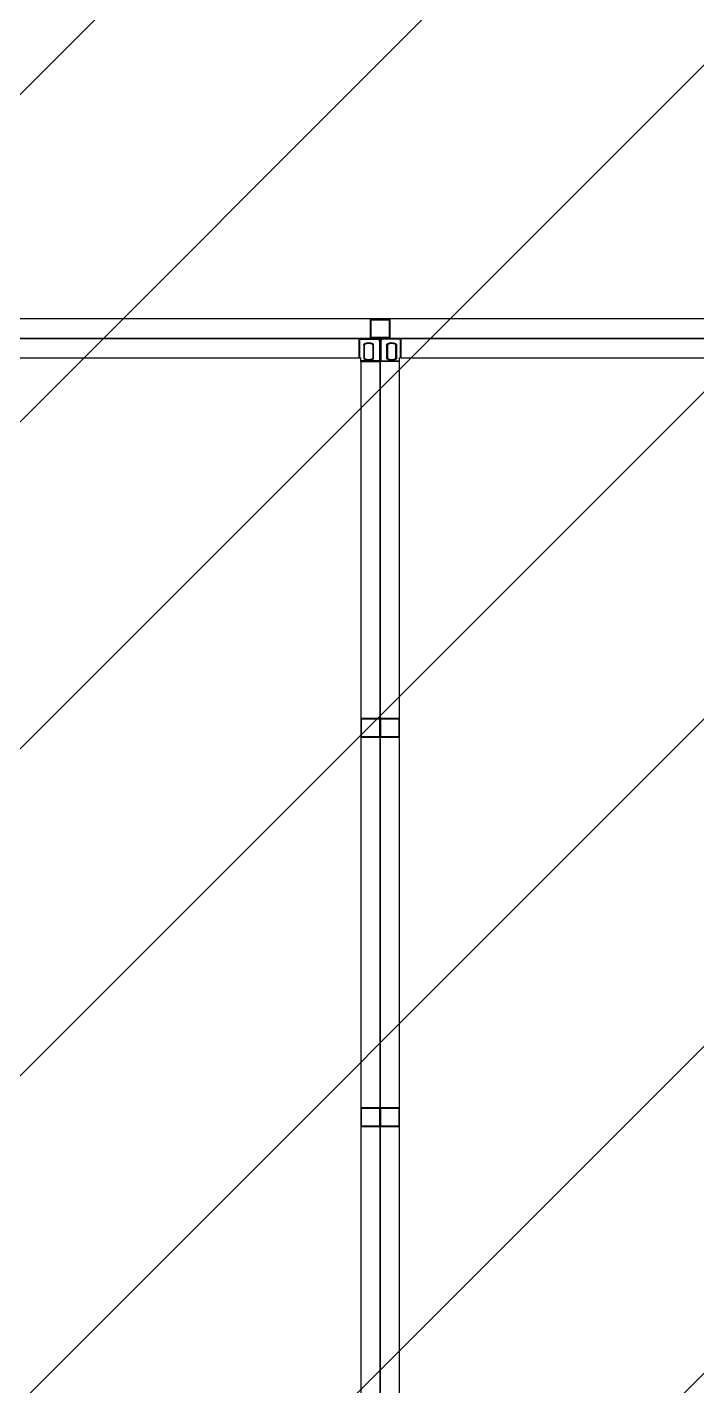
# Model space of a CAD drawing. Header units: millimetres. Extents: x 4080735 to 4152075, y -451436 to -400976.
# Drawn here: x 4146927 to 4147237, y -406992 to -406363 of the extents above; entities that cross this region are included whole.
import ezdxf

# ---------------------------------------------------------------- set-up
doc = ezdxf.new("R2010")
doc.units = ezdxf.units.MM
doc.header["$LTSCALE"] = 60
doc.layers.add('3', color=3, linetype='Continuous')

# ---------------------------------------------------------------- blocks, each defined once
blk = doc.blocks.new('KEY PLAN_NEW')
at = {"color": 253}
for p, q in [((-987.42, -1488.94), (-1280.3, -1488.94)), ((-1165.36, -1491.94), (-1165.36, -1488.94)), ((-1162.36, -1488.94), (-1165.36, -1488.94)), ((-1165.24, -1489.06), (-1162.48, -1489.06)), ((-1165.24, -1489.06), (-1162.48, -1489.06)), ((-1165.24, -1491.82), (-1165.24, -1489.06)), ((-1162.48, -1489.06), (-1162.48, -1491.82)), ((-1162.36, -1488.94), (-1162.36, -1491.94)), ((-1165.36, -1491.94), (-1162.36, -1491.94)), ((-1162.48, -1491.82), (-1165.24, -1491.82)), ((-1220.62, -1494.94), (-1167.1, -1494.94)), ((-1167.1, -1494.94), (-1166.86, -1494.94)), ((-1166.86, -1495.5), (-1166.86, -1494.94)), ((-1166.86, -1495.5), (-1166.86, -1848.38)), ((-1160.62, -1494.94), (-1160.86, -1494.94)), ((-1160.86, -1495.5), (-1160.86, -1494.94)), ((-1160.86, -1848.38), (-1160.86, -1495.5)), ((-1160.62, -1494.94), (-1107.1, -1494.94)), ((-1166.86, -1550.44), (-1166.86, -1553.44)), ((-1166.86, -1550.44), (-1163.86, -1550.44)), ((-1166.74, -1553.32), (-1166.74, -1550.56)), ((-1166.74, -1550.56), (-1163.98, -1550.56)), ((-1163.98, -1550.56), (-1163.98, -1553.32)), ((-1163.98, -1550.56), (-1163.98, -1553.32)), ((-1163.86, -1553.44), (-1163.86, -1550.44)), ((-1163.86, -1550.44), (-1163.86, -1553.44)), ((-1163.86, -1550.44), (-1160.86, -1550.44)), ((-1163.74, -1553.32), (-1163.74, -1550.56)), ((-1163.74, -1550.56), (-1160.98, -1550.56)), ((-1160.98, -1550.56), (-1160.98, -1553.32)), ((-1160.98, -1550.56), (-1160.98, -1553.32)), ((-1160.86, -1553.44), (-1160.86, -1550.44)), ((-1163.98, -1553.32), (-1166.74, -1553.32)), ((-1160.98, -1553.32), (-1163.74, -1553.32)), ((-1163.86, -1553.44), (-1166.86, -1553.44)), ((-1160.86, -1553.44), (-1163.86, -1553.44)), ((-1166.86, -1610.44), (-1166.86, -1613.44)), ((-1166.86, -1610.44), (-1163.86, -1610.44)), ((-1166.74, -1613.32), (-1166.74, -1610.56)), ((-1166.74, -1610.56), (-1163.98, -1610.56)), ((-1163.98, -1610.56), (-1163.98, -1613.32)), ((-1163.98, -1610.56), (-1163.98, -1613.32)), ((-1163.86, -1613.44), (-1163.86, -1610.44)), ((-1163.86, -1610.44), (-1163.86, -1613.44)), ((-1163.86, -1610.44), (-1160.86, -1610.44)), ((-1163.74, -1613.32), (-1163.74, -1610.56)), ((-1163.74, -1610.56), (-1160.98, -1610.56)), ((-1160.98, -1610.56), (-1160.98, -1613.32)), ((-1160.98, -1610.56), (-1160.98, -1613.32)), ((-1160.86, -1613.44), (-1160.86, -1610.44)), ((-1163.86, -1613.44), (-1166.86, -1613.44)), ((-1163.98, -1613.32), (-1166.74, -1613.32)), ((-1160.86, -1613.44), (-1163.86, -1613.44)), ((-1160.98, -1613.32), (-1163.74, -1613.32))]:
    blk.add_line(p, q, dxfattribs=at)
at = {"color": 253, "linetype": 'Continuous'}
for p, q in [((-1167.1, -1494.94), (-1167.1, -1491.94)), ((-1167.1, -1492.06), (-1166.98, -1492.06)), ((-1166.98, -1491.94), (-1166.98, -1492.06)), ((-1166.98, -1494.94), (-1166.98, -1492.06)), ((-1166.98, -1492.06), (-1164.27, -1492.06)), ((-1164.27, -1492.06), (-1164.27, -1491.94)), ((-1163.98, -1492.06), (-1163.98, -1492.06)), ((-1163.98, -1492.06), (-1163.98, -1492.06)), ((-1163.98, -1492.35), (-1163.86, -1492.35)), ((-1163.98, -1492.35), (-1163.98, -1495.38)), ((-1163.74, -1492.35), (-1163.86, -1492.35)), ((-1163.74, -1492.06), (-1163.74, -1492.06)), ((-1163.74, -1492.06), (-1163.74, -1492.06)), ((-1163.74, -1492.35), (-1163.74, -1495.38)), ((-1163.45, -1492.06), (-1163.45, -1491.94)), ((-1160.74, -1492.06), (-1163.45, -1492.06)), ((-1160.74, -1491.94), (-1160.74, -1492.06)), ((-1160.62, -1492.06), (-1160.74, -1492.06)), ((-1160.74, -1494.94), (-1160.74, -1492.06)), ((-1160.62, -1494.94), (-1160.62, -1491.94)), ((-1166.4, -1492.84), (-1166.4, -1495.1)), ((-1166.28, -1495.04), (-1166.28, -1492.91)), ((-1165.01, -1492.91), (-1165.01, -1495.04)), ((-1164.89, -1495.1), (-1164.89, -1492.84)), ((-1162.84, -1495.1), (-1162.84, -1492.84)), ((-1162.72, -1492.91), (-1162.72, -1495.04)), ((-1161.45, -1495.04), (-1161.45, -1492.91)), ((-1161.33, -1492.84), (-1161.33, -1495.1)), ((-1163.98, -1495.38), (-1166.86, -1495.38)), ((-1166.86, -1495.5), (-1163.86, -1495.5)), ((-1163.98, -1495.5), (-1163.98, -1495.38)), ((-1163.98, -1495.38), (-1163.86, -1495.38)), ((-1163.74, -1495.38), (-1163.86, -1495.38)), ((-1160.86, -1495.5), (-1163.86, -1495.5)), ((-1163.74, -1495.5), (-1163.74, -1495.38)), ((-1163.74, -1495.38), (-1160.86, -1495.38))]:
    blk.add_line(p, q, dxfattribs=at)
at = {"color": 253}
for points in [[(-1283.86, -1491.94), (-1283.86, -1431.94), (-983.86, -1431.94), (-983.86, -1491.94)], [(-1223.86, -1491.94), (-1163.86, -1491.94), (-1163.86, -1851.94), (-1223.86, -1851.94)], [(-1163.86, -1491.94), (-1103.86, -1491.94), (-1103.86, -1851.94), (-1163.86, -1851.94)]]:
    blk.add_lwpolyline(points, close=True, dxfattribs=at)
at = {"color": 253, "linetype": 'Continuous'}
for centre, radius, start, end in [((-1166.98, -1492.06), 0.12, 90, 180), ((-1165.64, -1493.97), 1.36, 56.2792, 123.7208), ((-1164.27, -1492.35), 0.41, 0, 90), ((-1164.27, -1492.35), 0.29, 0, 90), ((-1163.45, -1492.35), 0.41, 90, 180), ((-1163.45, -1492.35), 0.29, 90, 180), ((-1162.08, -1493.97), 1.36, 56.2792, 123.7208), ((-1160.74, -1492.06), 0.12, 0, 90), ((-1165.64, -1493.97), 1.24, 59.1964, 120.8036), ((-1162.08, -1493.97), 1.24, 59.1964, 120.8036), ((-1165.64, -1493.97), 1.36, 236.2792, 303.7208), ((-1165.64, -1493.97), 1.24, 239.1964, 300.8036), ((-1163.98, -1495.38), 0.12, 270, 0), ((-1163.74, -1495.38), 0.12, 180, 270), ((-1162.08, -1493.97), 1.36, 236.2792, 303.7208), ((-1162.08, -1493.97), 1.24, 239.1964, 300.8036)]:
    blk.add_arc(centre, radius, start, end, dxfattribs=at)
for points, knots in [([(-1166.28, -1492.91), (-1166.28, -1492.91, 46), (-1166.28, -1492.91, 46), (-1166.28, -1492.91, 46), (-1166.28, -1492.91, 46), (-1166.28, -1492.91, 46), (-1166.28, -1492.91, 46), (-1166.28, -1492.91, 46), (-1166.28, -1492.91, 46), (-1166.28, -1492.91, 46), (-1166.28, -1492.9, 46), (-1166.29, -1492.9, 46), (-1166.29, -1492.9, 46), (-1166.29, -1492.9, 46), (-1166.29, -1492.9, 46), (-1166.29, -1492.9, 46), (-1166.3, -1492.9, 46), (-1166.3, -1492.9, 46), (-1166.3, -1492.9, 46), (-1166.3, -1492.9, 46), (-1166.3, -1492.89, 46), (-1166.3, -1492.89, 46), (-1166.31, -1492.89, 46), (-1166.31, -1492.89, 46), (-1166.32, -1492.89, 46), (-1166.32, -1492.89, 46), (-1166.32, -1492.88, 46), (-1166.32, -1492.88, 46), (-1166.32, -1492.88, 46), (-1166.32, -1492.88, 46), (-1166.33, -1492.88, 46), (-1166.33, -1492.88, 46), (-1166.34, -1492.88, 46), (-1166.34, -1492.87, 46), (-1166.35, -1492.87, 46), (-1166.35, -1492.87, 46), (-1166.35, -1492.87, 46), (-1166.35, -1492.87, 46), (-1166.36, -1492.86, 46), (-1166.36, -1492.86, 46), (-1166.36, -1492.86, 46), (-1166.36, -1492.86, 46), (-1166.37, -1492.86, 46), (-1166.37, -1492.86, 46), (-1166.38, -1492.85, 46), (-1166.38, -1492.85, 46), (-1166.39, -1492.85, 46), (-1166.39, -1492.85, 46), (-1166.39, -1492.84, 46), (-1166.39, -1492.84, 46), (-1166.39, -1492.84, 46), (-1166.4, -1492.84, 46), (-1166.4, -1492.84, 46), (-1166.4, -1492.84, 46)], [0, 0, 0, 0, 0.06206, 0.12459, 0.12459, 0.155854, 0.155854, 0.171487, 0.171487, 0.187119, 0.187119, 0.249648, 0.249648, 0.312178, 0.312178, 0.343442, 0.343442, 0.359075, 0.359075, 0.374707, 0.374707, 0.437236, 0.437236, 0.499766, 0.499766, 0.53103, 0.53103, 0.546663, 0.546663, 0.562295, 0.562295, 0.624824, 0.624824, 0.687353, 0.687353, 0.749883, 0.749883, 0.765515, 0.765515, 0.781147, 0.781147, 0.812412, 0.812412, 0.874941, 0.874941, 0.937471, 0.937471, 0.968735, 0.968735, 0.984368, 0.992184, 0.992184, 1, 1, 1, 1]), ([(-1164.89, -1492.84), (-1164.89, -1492.84, 46), (-1164.89, -1492.84, 46), (-1164.89, -1492.84, 46), (-1164.89, -1492.84, 46), (-1164.89, -1492.84, 46), (-1164.89, -1492.85, 46), (-1164.9, -1492.85, 46), (-1164.9, -1492.85, 46), (-1164.91, -1492.85, 46), (-1164.91, -1492.86, 46), (-1164.92, -1492.86, 46), (-1164.92, -1492.86, 46), (-1164.92, -1492.86, 46), (-1164.93, -1492.86, 46), (-1164.93, -1492.86, 46), (-1164.93, -1492.87, 46), (-1164.93, -1492.87, 46), (-1164.93, -1492.87, 46), (-1164.94, -1492.87, 46), (-1164.94, -1492.87, 46), (-1164.95, -1492.88, 46), (-1164.95, -1492.88, 46), (-1164.96, -1492.88, 46), (-1164.96, -1492.88, 46), (-1164.96, -1492.88, 46), (-1164.96, -1492.88, 46), (-1164.96, -1492.88, 46), (-1164.97, -1492.89, 46), (-1164.97, -1492.89, 46), (-1164.97, -1492.89, 46), (-1164.97, -1492.89, 46), (-1164.98, -1492.89, 46), (-1164.98, -1492.89, 46), (-1164.99, -1492.9, 46), (-1164.99, -1492.9, 46), (-1164.99, -1492.9, 46), (-1164.99, -1492.9, 46), (-1164.99, -1492.9, 46), (-1164.99, -1492.9, 46), (-1164.99, -1492.9, 46), (-1164.99, -1492.9, 46), (-1165, -1492.9, 46), (-1165, -1492.9, 46), (-1165, -1492.91, 46), (-1165, -1492.91, 46), (-1165, -1492.91, 46), (-1165, -1492.91, 46), (-1165, -1492.91, 46), (-1165, -1492.91, 46), (-1165.01, -1492.91, 46), (-1165.01, -1492.91, 46), (-1165.01, -1492.91, 46), (-1165.01, -1492.91, 46)], [0, 0, 0, 0, 0.00782, 0.00782, 0.015639, 0.031279, 0.031279, 0.062557, 0.062557, 0.125114, 0.125114, 0.187671, 0.187671, 0.21895, 0.21895, 0.234589, 0.234589, 0.250228, 0.250228, 0.312785, 0.312785, 0.375342, 0.375342, 0.437899, 0.437899, 0.453538, 0.453538, 0.469178, 0.469178, 0.500456, 0.500456, 0.563013, 0.563013, 0.62557, 0.62557, 0.641209, 0.641209, 0.656849, 0.656849, 0.688127, 0.688127, 0.750684, 0.750684, 0.813241, 0.813241, 0.828881, 0.828881, 0.84452, 0.84452, 0.875798, 0.875798, 0.938355, 1, 1, 1, 1]), ([(-1162.84, -1492.84), (-1162.84, -1492.84, 46), (-1162.84, -1492.84, 46), (-1162.83, -1492.84, 46), (-1162.83, -1492.84, 46), (-1162.83, -1492.84, 46), (-1162.83, -1492.85, 46), (-1162.83, -1492.85, 46), (-1162.82, -1492.85, 46), (-1162.82, -1492.85, 46), (-1162.81, -1492.86, 46), (-1162.81, -1492.86, 46), (-1162.8, -1492.86, 46), (-1162.8, -1492.86, 46), (-1162.8, -1492.86, 46), (-1162.8, -1492.86, 46), (-1162.79, -1492.87, 46), (-1162.79, -1492.87, 46), (-1162.79, -1492.87, 46), (-1162.79, -1492.87, 46), (-1162.78, -1492.87, 46), (-1162.78, -1492.88, 46), (-1162.77, -1492.88, 46), (-1162.77, -1492.88, 46), (-1162.76, -1492.88, 46), (-1162.76, -1492.88, 46), (-1162.76, -1492.88, 46), (-1162.76, -1492.88, 46), (-1162.76, -1492.89, 46), (-1162.76, -1492.89, 46), (-1162.75, -1492.89, 46), (-1162.75, -1492.89, 46), (-1162.74, -1492.89, 46), (-1162.74, -1492.89, 46), (-1162.74, -1492.9, 46), (-1162.74, -1492.9, 46), (-1162.74, -1492.9, 46), (-1162.74, -1492.9, 46), (-1162.73, -1492.9, 46), (-1162.73, -1492.9, 46), (-1162.73, -1492.9, 46), (-1162.73, -1492.9, 46), (-1162.73, -1492.9, 46), (-1162.72, -1492.9, 46), (-1162.72, -1492.91, 46), (-1162.72, -1492.91, 46), (-1162.72, -1492.91, 46), (-1162.72, -1492.91, 46), (-1162.72, -1492.91, 46), (-1162.72, -1492.91, 46), (-1162.72, -1492.91, 46), (-1162.72, -1492.91, 46), (-1162.72, -1492.91, 46), (-1162.72, -1492.91, 46)], [0, 0, 0, 0, 0.00782, 0.00782, 0.015639, 0.031279, 0.031279, 0.062557, 0.062557, 0.125114, 0.125114, 0.187671, 0.187671, 0.21895, 0.21895, 0.234589, 0.234589, 0.250228, 0.250228, 0.312785, 0.312785, 0.375342, 0.375342, 0.437899, 0.437899, 0.453538, 0.453538, 0.469178, 0.469178, 0.500456, 0.500456, 0.563013, 0.563013, 0.62557, 0.62557, 0.641209, 0.641209, 0.656849, 0.656849, 0.688127, 0.688127, 0.750684, 0.750684, 0.813241, 0.813241, 0.828881, 0.828881, 0.84452, 0.84452, 0.875798, 0.875798, 0.938355, 1, 1, 1, 1]), ([(-1161.45, -1492.91), (-1161.45, -1492.91, 46), (-1161.45, -1492.91, 46), (-1161.45, -1492.91, 46), (-1161.44, -1492.91, 46), (-1161.44, -1492.91, 46), (-1161.44, -1492.91, 46), (-1161.44, -1492.91, 46), (-1161.44, -1492.91, 46), (-1161.44, -1492.91, 46), (-1161.44, -1492.9, 46), (-1161.44, -1492.9, 46), (-1161.43, -1492.9, 46), (-1161.43, -1492.9, 46), (-1161.43, -1492.9, 46), (-1161.43, -1492.9, 46), (-1161.43, -1492.9, 46), (-1161.43, -1492.9, 46), (-1161.43, -1492.9, 46), (-1161.43, -1492.9, 46), (-1161.42, -1492.89, 46), (-1161.42, -1492.89, 46), (-1161.41, -1492.89, 46), (-1161.41, -1492.89, 46), (-1161.41, -1492.89, 46), (-1161.41, -1492.89, 46), (-1161.4, -1492.88, 46), (-1161.4, -1492.88, 46), (-1161.4, -1492.88, 46), (-1161.4, -1492.88, 46), (-1161.4, -1492.88, 46), (-1161.39, -1492.88, 46), (-1161.39, -1492.88, 46), (-1161.38, -1492.87, 46), (-1161.38, -1492.87, 46), (-1161.37, -1492.87, 46), (-1161.37, -1492.87, 46), (-1161.37, -1492.87, 46), (-1161.37, -1492.86, 46), (-1161.37, -1492.86, 46), (-1161.36, -1492.86, 46), (-1161.36, -1492.86, 46), (-1161.36, -1492.86, 46), (-1161.35, -1492.86, 46), (-1161.35, -1492.85, 46), (-1161.34, -1492.85, 46), (-1161.34, -1492.85, 46), (-1161.33, -1492.85, 46), (-1161.33, -1492.84, 46), (-1161.33, -1492.84, 46), (-1161.33, -1492.84, 46), (-1161.33, -1492.84, 46), (-1161.33, -1492.84, 46), (-1161.33, -1492.84, 46)], [0, 0, 0, 0, 0.06206, 0.12459, 0.12459, 0.155854, 0.155854, 0.171487, 0.171487, 0.187119, 0.187119, 0.249648, 0.249648, 0.312178, 0.312178, 0.343442, 0.343442, 0.359075, 0.359075, 0.374707, 0.374707, 0.437236, 0.437236, 0.499766, 0.499766, 0.53103, 0.53103, 0.546663, 0.546663, 0.562295, 0.562295, 0.624824, 0.624824, 0.687353, 0.687353, 0.749883, 0.749883, 0.765515, 0.765515, 0.781147, 0.781147, 0.812412, 0.812412, 0.874941, 0.874941, 0.937471, 0.937471, 0.968735, 0.968735, 0.984368, 0.992184, 0.992184, 1, 1, 1, 1]), ([(-1166.28, -1495.04), (-1166.28, -1495.04, 46), (-1166.28, -1495.04, 46), (-1166.28, -1495.04, 46), (-1166.28, -1495.04, 46), (-1166.28, -1495.04, 46), (-1166.28, -1495.04, 46), (-1166.28, -1495.04, 46), (-1166.28, -1495.04, 46), (-1166.28, -1495.04, 46), (-1166.28, -1495.04, 46), (-1166.29, -1495.04, 46), (-1166.29, -1495.05, 46), (-1166.29, -1495.05, 46), (-1166.29, -1495.05, 46), (-1166.29, -1495.05, 46), (-1166.3, -1495.05, 46), (-1166.3, -1495.05, 46), (-1166.3, -1495.05, 46), (-1166.3, -1495.05, 46), (-1166.3, -1495.05, 46), (-1166.3, -1495.05, 46), (-1166.31, -1495.06, 46), (-1166.31, -1495.06, 46), (-1166.32, -1495.06, 46), (-1166.32, -1495.06, 46), (-1166.32, -1495.06, 46), (-1166.32, -1495.06, 46), (-1166.32, -1495.06, 46), (-1166.32, -1495.06, 46), (-1166.33, -1495.07, 46), (-1166.33, -1495.07, 46), (-1166.34, -1495.07, 46), (-1166.34, -1495.07, 46), (-1166.35, -1495.08, 46), (-1166.35, -1495.08, 46), (-1166.35, -1495.08, 46), (-1166.35, -1495.08, 46), (-1166.36, -1495.08, 46), (-1166.36, -1495.08, 46), (-1166.36, -1495.09, 46), (-1166.36, -1495.09, 46), (-1166.37, -1495.09, 46), (-1166.37, -1495.09, 46), (-1166.38, -1495.09, 46), (-1166.38, -1495.1, 46), (-1166.39, -1495.1, 46), (-1166.39, -1495.1, 46), (-1166.39, -1495.1, 46), (-1166.39, -1495.1, 46), (-1166.39, -1495.1, 46), (-1166.4, -1495.1, 46), (-1166.4, -1495.1, 46), (-1166.4, -1495.1, 46)], [0, 0, 0, 0, 0.06206, 0.12459, 0.12459, 0.155854, 0.155854, 0.171487, 0.171487, 0.187119, 0.187119, 0.249648, 0.249648, 0.312178, 0.312178, 0.343442, 0.343442, 0.359075, 0.359075, 0.374707, 0.374707, 0.437236, 0.437236, 0.499766, 0.499766, 0.53103, 0.53103, 0.546663, 0.546663, 0.562295, 0.562295, 0.624824, 0.624824, 0.687353, 0.687353, 0.749883, 0.749883, 0.765515, 0.765515, 0.781147, 0.781147, 0.812412, 0.812412, 0.874941, 0.874941, 0.937471, 0.937471, 0.968735, 0.968735, 0.984368, 0.992184, 0.992184, 1, 1, 1, 1]), ([(-1164.89, -1495.1), (-1164.89, -1495.1, 46), (-1164.89, -1495.1, 46), (-1164.89, -1495.1, 46), (-1164.89, -1495.1, 46), (-1164.89, -1495.1, 46), (-1164.89, -1495.1, 46), (-1164.9, -1495.1, 46), (-1164.9, -1495.1, 46), (-1164.91, -1495.09, 46), (-1164.91, -1495.09, 46), (-1164.92, -1495.09, 46), (-1164.92, -1495.09, 46), (-1164.92, -1495.09, 46), (-1164.93, -1495.08, 46), (-1164.93, -1495.08, 46), (-1164.93, -1495.08, 46), (-1164.93, -1495.08, 46), (-1164.93, -1495.08, 46), (-1164.94, -1495.08, 46), (-1164.94, -1495.07, 46), (-1164.95, -1495.07, 46), (-1164.95, -1495.07, 46), (-1164.96, -1495.07, 46), (-1164.96, -1495.06, 46), (-1164.96, -1495.06, 46), (-1164.96, -1495.06, 46), (-1164.96, -1495.06, 46), (-1164.97, -1495.06, 46), (-1164.97, -1495.06, 46), (-1164.97, -1495.06, 46), (-1164.97, -1495.06, 46), (-1164.98, -1495.05, 46), (-1164.98, -1495.05, 46), (-1164.99, -1495.05, 46), (-1164.99, -1495.05, 46), (-1164.99, -1495.05, 46), (-1164.99, -1495.05, 46), (-1164.99, -1495.05, 46), (-1164.99, -1495.05, 46), (-1164.99, -1495.05, 46), (-1164.99, -1495.05, 46), (-1165, -1495.04, 46), (-1165, -1495.04, 46), (-1165, -1495.04, 46), (-1165, -1495.04, 46), (-1165, -1495.04, 46), (-1165, -1495.04, 46), (-1165, -1495.04, 46), (-1165, -1495.04, 46), (-1165.01, -1495.04, 46), (-1165.01, -1495.04, 46), (-1165.01, -1495.04, 46), (-1165.01, -1495.04, 46)], [0, 0, 0, 0, 0.00782, 0.00782, 0.015639, 0.031279, 0.031279, 0.062557, 0.062557, 0.125114, 0.125114, 0.187671, 0.187671, 0.21895, 0.21895, 0.234589, 0.234589, 0.250228, 0.250228, 0.312785, 0.312785, 0.375342, 0.375342, 0.437899, 0.437899, 0.453538, 0.453538, 0.469178, 0.469178, 0.500456, 0.500456, 0.563013, 0.563013, 0.62557, 0.62557, 0.641209, 0.641209, 0.656849, 0.656849, 0.688127, 0.688127, 0.750684, 0.750684, 0.813241, 0.813241, 0.828881, 0.828881, 0.84452, 0.84452, 0.875798, 0.875798, 0.938355, 1, 1, 1, 1]), ([(-1162.84, -1495.1), (-1162.84, -1495.1, 46), (-1162.84, -1495.1, 46), (-1162.83, -1495.1, 46), (-1162.83, -1495.1, 46), (-1162.83, -1495.1, 46), (-1162.83, -1495.1, 46), (-1162.83, -1495.1, 46), (-1162.82, -1495.1, 46), (-1162.82, -1495.09, 46), (-1162.81, -1495.09, 46), (-1162.81, -1495.09, 46), (-1162.8, -1495.09, 46), (-1162.8, -1495.09, 46), (-1162.8, -1495.08, 46), (-1162.8, -1495.08, 46), (-1162.79, -1495.08, 46), (-1162.79, -1495.08, 46), (-1162.79, -1495.08, 46), (-1162.79, -1495.08, 46), (-1162.78, -1495.07, 46), (-1162.78, -1495.07, 46), (-1162.77, -1495.07, 46), (-1162.77, -1495.07, 46), (-1162.76, -1495.06, 46), (-1162.76, -1495.06, 46), (-1162.76, -1495.06, 46), (-1162.76, -1495.06, 46), (-1162.76, -1495.06, 46), (-1162.76, -1495.06, 46), (-1162.75, -1495.06, 46), (-1162.75, -1495.06, 46), (-1162.74, -1495.05, 46), (-1162.74, -1495.05, 46), (-1162.74, -1495.05, 46), (-1162.74, -1495.05, 46), (-1162.74, -1495.05, 46), (-1162.74, -1495.05, 46), (-1162.73, -1495.05, 46), (-1162.73, -1495.05, 46), (-1162.73, -1495.05, 46), (-1162.73, -1495.05, 46), (-1162.73, -1495.04, 46), (-1162.72, -1495.04, 46), (-1162.72, -1495.04, 46), (-1162.72, -1495.04, 46), (-1162.72, -1495.04, 46), (-1162.72, -1495.04, 46), (-1162.72, -1495.04, 46), (-1162.72, -1495.04, 46), (-1162.72, -1495.04, 46), (-1162.72, -1495.04, 46), (-1162.72, -1495.04, 46), (-1162.72, -1495.04, 46)], [0, 0, 0, 0, 0.00782, 0.00782, 0.015639, 0.031279, 0.031279, 0.062557, 0.062557, 0.125114, 0.125114, 0.187671, 0.187671, 0.21895, 0.21895, 0.234589, 0.234589, 0.250228, 0.250228, 0.312785, 0.312785, 0.375342, 0.375342, 0.437899, 0.437899, 0.453538, 0.453538, 0.469178, 0.469178, 0.500456, 0.500456, 0.563013, 0.563013, 0.62557, 0.62557, 0.641209, 0.641209, 0.656849, 0.656849, 0.688127, 0.688127, 0.750684, 0.750684, 0.813241, 0.813241, 0.828881, 0.828881, 0.84452, 0.84452, 0.875798, 0.875798, 0.938355, 1, 1, 1, 1]), ([(-1161.45, -1495.04), (-1161.45, -1495.04, 46), (-1161.45, -1495.04, 46), (-1161.45, -1495.04, 46), (-1161.44, -1495.04, 46), (-1161.44, -1495.04, 46), (-1161.44, -1495.04, 46), (-1161.44, -1495.04, 46), (-1161.44, -1495.04, 46), (-1161.44, -1495.04, 46), (-1161.44, -1495.04, 46), (-1161.44, -1495.04, 46), (-1161.43, -1495.05, 46), (-1161.43, -1495.05, 46), (-1161.43, -1495.05, 46), (-1161.43, -1495.05, 46), (-1161.43, -1495.05, 46), (-1161.43, -1495.05, 46), (-1161.43, -1495.05, 46), (-1161.43, -1495.05, 46), (-1161.42, -1495.05, 46), (-1161.42, -1495.05, 46), (-1161.41, -1495.06, 46), (-1161.41, -1495.06, 46), (-1161.41, -1495.06, 46), (-1161.41, -1495.06, 46), (-1161.4, -1495.06, 46), (-1161.4, -1495.06, 46), (-1161.4, -1495.06, 46), (-1161.4, -1495.06, 46), (-1161.4, -1495.07, 46), (-1161.39, -1495.07, 46), (-1161.39, -1495.07, 46), (-1161.38, -1495.07, 46), (-1161.38, -1495.08, 46), (-1161.37, -1495.08, 46), (-1161.37, -1495.08, 46), (-1161.37, -1495.08, 46), (-1161.37, -1495.08, 46), (-1161.37, -1495.08, 46), (-1161.36, -1495.09, 46), (-1161.36, -1495.09, 46), (-1161.36, -1495.09, 46), (-1161.35, -1495.09, 46), (-1161.35, -1495.09, 46), (-1161.34, -1495.1, 46), (-1161.34, -1495.1, 46), (-1161.33, -1495.1, 46), (-1161.33, -1495.1, 46), (-1161.33, -1495.1, 46), (-1161.33, -1495.1, 46), (-1161.33, -1495.1, 46), (-1161.33, -1495.1, 46), (-1161.33, -1495.1, 46)], [0, 0, 0, 0, 0.06206, 0.12459, 0.12459, 0.155854, 0.155854, 0.171487, 0.171487, 0.187119, 0.187119, 0.249648, 0.249648, 0.312178, 0.312178, 0.343442, 0.343442, 0.359075, 0.359075, 0.374707, 0.374707, 0.437236, 0.437236, 0.499766, 0.499766, 0.53103, 0.53103, 0.546663, 0.546663, 0.562295, 0.562295, 0.624824, 0.624824, 0.687353, 0.687353, 0.749883, 0.749883, 0.765515, 0.765515, 0.781147, 0.781147, 0.812412, 0.812412, 0.874941, 0.874941, 0.937471, 0.937471, 0.968735, 0.968735, 0.984368, 0.992184, 0.992184, 1, 1, 1, 1])]:
    blk.add_open_spline(points, degree=3, knots=knots, dxfattribs=at)

msp = doc.modelspace()

# ---------------------------------------------------------------- hatches: boundary and pattern name
at = {"layer": '3'}
h = msp.add_hatch(dxfattribs=at)
h.set_pattern_fill('ANSI31', color=256, scale=855.36)
h.set_pattern_definition([(45, (-65702.36, -13536.25), (-75.603857, 75.603857), [])])
h.paths.add_polyline_path([(4145910.29, -405867.36), (4146090.29, -405867.36), (4146090.29, -405507.36), (4146630.29, -405507.36), (4146630.29, -405327.36), (4147730.29, -405327.36), (4147730.29, -405449.76), (4148570.65, -405449.76), (4148570.65, -406047.36), (4148630.29, -406047.36), (4148630.29, -407507.36), (4147379.29, -407507.36), (4147379.29, -407511.86), (4147370.29, -407511.86), (4147370.29, -407687.36), (4146810.29, -407687.36), (4146810.29, -407327.36), (4146450.29, -407327.36), (4146450.29, -406967.36), (4146090.29, -406967.36), (4146090.29, -406607.36), (4145550.29, -406607.36), (4145550.29, -406227.36), (4145910.29, -406227.36)])

# ---------------------------------------------------------------- block references
at = {"xscale": 3, "yscale": 3, "zscale": 3}
msp.add_blockref('KEY PLAN_NEW', (4150581.88, -402031.53), dxfattribs=at)

doc.saveas('drawing.dxf')
